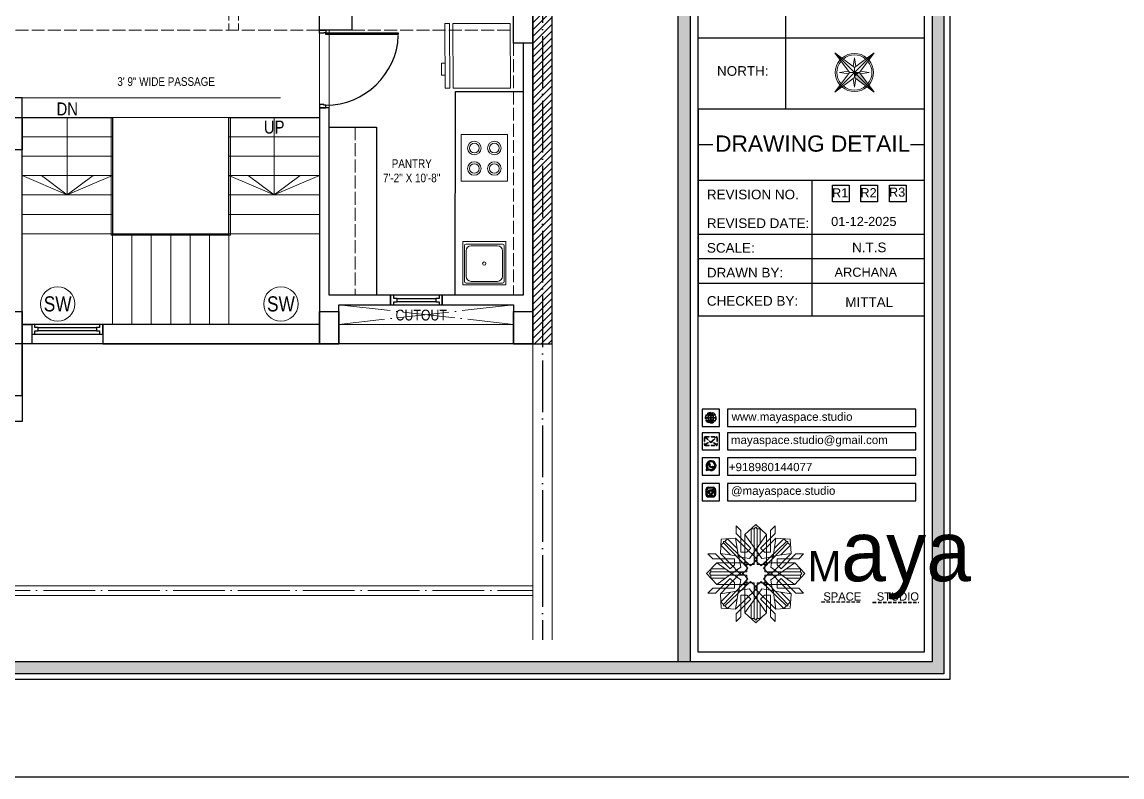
# Model space of a CAD drawing. Header units: millimetres. Extents: x 35877 to 3066687, y -650199 to -40525.
# Drawn here: x 152630 to 153140, y -179881 to -179530 of the extents above; entities that cross this region are included whole.
import ezdxf
from ezdxf.enums import TextEntityAlignment as Align

# ---------------------------------------------------------------- set-up
doc = ezdxf.new("R2010")
doc.units = ezdxf.units.MM
doc.header["$MEASUREMENT"] = 0
for name, pattern in [('ACAD_ISO02W100', [15, 12, -3]), ('ACAD_ISO04W100', [30, 24, -3, 0, -3]), ('DASHEDX2', [1.5, 1, -0.5])]:
    doc.linetypes.add(name, pattern=pattern)
for name, color, linetype in [('AR DOOR', 40, 'Continuous'), ('AR ELE-5', 134, 'Continuous'), ('str coll', 6, 'Continuous')]:
    doc.layers.add(name, color=color, linetype=linetype)
for name, color, linetype, lineweight in [('COLUMN', 1, 'Continuous', 30), ('Dimension', 10, 'DASHEDX2', 20), ('FIRST FLOOR', 7, 'Continuous', 9), ('FIRST FLOOR ( TEXT )', 7, 'Continuous', 9), ('FIRST FLOOR_( PLine )_', 251, 'Continuous', 30), ('FIRST FLOOR_( STAIR )', 251, 'Continuous', 9), ('FURNITURE', 32, 'Continuous', 9), ('GROUND FLOOR', 7, 'Continuous', 9), ('GROUND FLOOR  ( DIM )', 7, 'Continuous', 9), ('GROUND FLOOR  ( HATCH )', 251, 'Continuous', 9), ('Labelling', 1, 'Continuous', 25), ('NAME PLATE', 7, 'Continuous', 25), ('title block', 7, 'Continuous', 9), ('X_PLOT', 1, 'Continuous', 9), ('XX~SLAB ( BEAM )~ ( DIM )', 7, 'Continuous', 9)]:
    doc.layers.add(name, color=color, linetype=linetype, lineweight=lineweight)
doc.layers.add('XX~SLAB ( PLINE )', color=251, linetype='Continuous', plot=False)
doc.styles.add('Arial', font='arial.ttf')
doc.styles.add("Cn_BT_0'-0", font='swissc.ttf')
doc.styles.add('Cn_BT_7', font='swissc.ttf', dxfattribs={"height": 7})
doc.styles.add('KATHA', font='swissc.ttf')
doc.styles.get("Standard").update_dxf_attribs({"font": 'arial.ttf', "height": 6})

# ---------------------------------------------------------------- blocks, each defined once
blk = doc.blocks.new("SINK 20'' X 20''")
at = {"layer": 'FURNITURE'}
for p, q in [((3351628.98, -518299.55), (3351628.98, -518283)), ((3351629.75, -518282.23), (3351646.6, -518282.23)), ((3351632.08, -518283), (3351644.24, -518283)), ((3351647.38, -518283), (3351647.38, -518299.55)), ((3351629.75, -518297.22), (3351629.75, -518285.33)), ((3351646.57, -518285.33), (3351646.57, -518297.22)), ((3351644.24, -518299.55), (3351632.08, -518299.55)), ((3351646.6, -518300.32), (3351629.75, -518300.32))]:
    blk.add_line(p, q, dxfattribs=at)
blk.add_lwpolyline([(3351648.16, -518281.09), (3351628.16, -518281.09), (3351628.16, -518301.09), (3351648.16, -518301.09)], close=True, dxfattribs=at)
blk.add_circle((3351638.16, -518291.28), 0.762, dxfattribs=at)
for centre, radius, start, end in [((3351629.75, -518283), 0.775, 90, 180), ((3351632.08, -518285.33), 2.32, 90, 180), ((3351644.24, -518285.33), 2.32, 0, 90), ((3351646.6, -518283), 0.775, 0, 90), ((3351629.75, -518299.55), 0.775, 180, 270), ((3351632.08, -518297.22), 2.32, 180, 270), ((3351644.24, -518297.22), 2.32, 270, 0), ((3351646.6, -518299.55), 0.775, 270, 0)]:
    blk.add_arc(centre, radius, start, end, dxfattribs=at)
blk = doc.blocks.new('sf sfs')
at = {"layer": 'FURNITURE'}
blk.add_line((3348685.97, -514612.12), (3348664.42, -514612.12), dxfattribs=at)
blk.add_lwpolyline([(3348664.42, -514612.12), (3348664.42, -514590.57), (3348685.97, -514590.57), (3348685.97, -514612.12)], dxfattribs=at)
for centre, radius in [((3348670.49, -514596.83), 3.14), ((3348670.49, -514596.83), 2.24), ((3348679.82, -514596.83), 3.14), ((3348679.82, -514596.83), 2.24), ((3348670.49, -514606.3), 3.14), ((3348670.49, -514606.3), 2.24), ((3348679.82, -514606.3), 3.14), ((3348679.82, -514606.3), 2.24)]:
    blk.add_circle(centre, radius, dxfattribs=at)
blk = doc.blocks.new('FSFSF')
at = {"color": 42, "lineweight": 5, "true_color": 0xe0ac11}
for p, q in [((28603.86, 139.69), (28608.58, 144.08)), ((28613.31, 139.69), (28608.58, 144.08)), ((28600.03, 143.51), (28600.03, 140.16)), ((28602.15, 141.41), (28600.03, 143.51)), ((28606.47, 133.76), (28600.03, 140.16)), ((28602.15, 141.41), (28602.15, 131.95)), ((28603.86, 126.58), (28603.86, 139.69)), ((28603.86, 139.69), (28608.58, 133.02)), ((28607.9, 142.22), (28606.58, 142.22)), ((28606.58, 142.22), (28606.58, 135.84)), ((28607.9, 142.22), (28608.58, 142.85)), ((28607.9, 142.22), (28607.9, 126.58)), ((28609.27, 142.22), (28608.59, 142.85)), ((28613.31, 139.69), (28608.59, 133.02)), ((28609.27, 142.22), (28609.27, 126.58)), ((28609.27, 142.22), (28610.59, 142.22)), ((28610.59, 142.22), (28610.59, 135.84)), ((28610.7, 133.76), (28617.14, 140.16)), ((28613.31, 126.58), (28613.31, 139.69)), ((28615.02, 141.41), (28617.14, 143.51)), ((28615.02, 141.41), (28615.02, 131.95)), ((28617.14, 143.51), (28617.14, 140.16)), ((28593.19, 131.45), (28593.54, 137.71)), ((28593.39, 135), (28594.56, 136.12)), ((28593.39, 135), (28597.6, 130.78)), ((28599.8, 138.06), (28593.54, 137.71)), ((28595.12, 136.69), (28594.53, 136.69)), ((28594.56, 136.12), (28594.56, 136.71)), ((28605.17, 124.98), (28594.56, 136.12)), ((28596.24, 137.86), (28595.12, 136.69)), ((28606.27, 126.08), (28595.12, 136.69)), ((28596.24, 137.86), (28600.47, 133.65)), ((28601.03, 130), (28599.8, 138.06)), ((28599.8, 138.05), (28608.58, 129.56)), ((28617.37, 138.05), (28608.59, 129.56)), ((28610.9, 126.08), (28622.05, 136.69)), ((28612.02, 124.98), (28622.62, 136.12)), ((28616.14, 130), (28617.37, 138.06)), ((28620.93, 137.86), (28616.7, 133.65)), ((28617.37, 138.06), (28623.63, 137.71)), ((28623.8, 135), (28619.59, 130.78)), ((28620.93, 137.86), (28622.05, 136.69)), ((28622.05, 136.69), (28622.64, 136.69)), ((28622.62, 136.12), (28622.62, 136.71)), ((28623.8, 135), (28622.62, 136.12)), ((28624, 131.45), (28623.65, 137.71)), ((28587.73, 131.22), (28591.08, 131.22)), ((28589.84, 129.1), (28587.73, 131.22)), ((28597.49, 124.78), (28591.08, 131.22)), ((28593.19, 131.45), (28601.69, 122.67)), ((28601.25, 130.22), (28593.19, 131.45)), ((28605.86, 129.18), (28601.03, 130)), ((28602.07, 125.39), (28601.25, 130.22)), ((28604.75, 131.95), (28602.15, 131.95)), ((28606.47, 133.76), (28604.75, 131.95)), ((28605.86, 129.18), (28608.58, 133.02)), ((28611.31, 129.18), (28608.59, 133.02)), ((28610.7, 133.76), (28612.42, 131.95)), ((28611.31, 129.18), (28616.14, 130)), ((28612.42, 131.95), (28615.02, 131.95)), ((28615.12, 125.39), (28615.94, 130.22)), ((28623.99, 131.45), (28615.5, 122.67)), ((28615.94, 130.22), (28624, 131.45)), ((28619.7, 124.78), (28626.1, 131.22)), ((28629.45, 131.22), (28626.1, 131.22)), ((28627.34, 129.1), (28629.45, 131.22)), ((28591.56, 127.39), (28587.17, 122.66)), ((28589.84, 129.1), (28599.29, 129.1)), ((28604.66, 127.39), (28591.56, 127.39)), ((28591.56, 127.39), (28598.23, 122.67)), ((28597.49, 124.78), (28599.29, 126.5)), ((28602.07, 125.39), (28598.23, 122.67)), ((28599.29, 126.5), (28599.29, 129.1)), ((28605.17, 124.98), (28602.97, 122.67)), ((28603.68, 126.54), (28603.68, 127.39)), ((28604.66, 126.54), (28603.68, 126.54)), ((28604.71, 127.57), (28603.86, 127.57)), ((28607.9, 126.58), (28603.86, 126.58)), ((28604.66, 123.35), (28604.66, 127.39)), ((28604.7, 126.58), (28604.71, 127.57)), ((28606.27, 126.08), (28608.58, 128.27)), ((28607.9, 128.92), (28608.58, 129.56)), ((28607.9, 128.92), (28608.58, 128.27)), ((28609.27, 128.92), (28608.59, 129.56)), ((28609.27, 128.92), (28608.59, 128.27)), ((28610.9, 126.08), (28608.59, 128.27)), ((28609.27, 126.58), (28613.31, 126.58)), ((28612.02, 124.98), (28614.21, 122.67)), ((28612.46, 126.58), (28612.46, 127.57)), ((28612.46, 127.57), (28613.31, 127.57)), ((28612.52, 123.35), (28612.52, 127.39)), ((28612.52, 127.39), (28625.63, 127.39)), ((28612.52, 126.54), (28613.51, 126.54)), ((28613.51, 126.54), (28613.51, 127.39)), ((28615.12, 125.39), (28618.96, 122.67)), ((28627.34, 129.1), (28617.89, 129.1)), ((28617.89, 126.5), (28617.89, 129.1)), ((28619.7, 124.78), (28617.89, 126.5)), ((28625.63, 127.39), (28618.96, 122.67)), ((28625.63, 127.39), (28630.02, 122.66)), ((28591.56, 117.94), (28587.17, 122.66)), ((28589.03, 123.35), (28588.4, 122.67)), ((28589.03, 121.98), (28588.4, 122.65)), ((28589.03, 123.35), (28589.03, 124.67)), ((28589.03, 124.67), (28595.4, 124.67)), ((28589.03, 123.35), (28604.66, 123.35)), ((28589.03, 121.98), (28604.66, 121.98)), ((28589.03, 121.98), (28589.03, 120.66)), ((28589.03, 120.66), (28595.4, 120.66)), ((28597.49, 120.54), (28591.08, 114.11)), ((28591.56, 117.94), (28598.23, 122.65)), ((28593.19, 113.88), (28601.69, 122.65)), ((28605.17, 120.35), (28594.56, 109.2)), ((28597.49, 120.54), (28599.29, 118.83)), ((28602.07, 119.94), (28598.23, 122.65)), ((28602.33, 123.35), (28601.69, 122.67)), ((28602.33, 121.98), (28601.69, 122.65)), ((28602.33, 123.35), (28602.97, 122.67)), ((28602.33, 121.98), (28602.97, 122.65)), ((28605.17, 120.35), (28602.97, 122.65)), ((28604.66, 121.98), (28604.66, 117.94)), ((28612.02, 120.35), (28614.21, 122.65)), ((28612.02, 120.35), (28622.62, 109.2)), ((28628.16, 123.35), (28612.52, 123.35)), ((28612.52, 121.98), (28612.52, 117.94)), ((28628.16, 121.98), (28612.52, 121.98)), ((28614.85, 123.35), (28614.21, 122.67)), ((28614.85, 121.98), (28614.21, 122.65)), ((28614.85, 123.35), (28615.5, 122.67)), ((28614.85, 121.98), (28615.5, 122.65)), ((28615.12, 119.94), (28618.96, 122.65)), ((28623.99, 113.88), (28615.5, 122.65)), ((28619.7, 120.54), (28617.89, 118.83)), ((28625.63, 117.94), (28618.96, 122.65)), ((28619.7, 120.54), (28626.1, 114.11)), ((28628.16, 124.67), (28621.78, 124.67)), ((28628.16, 120.66), (28621.78, 120.66)), ((28625.63, 117.94), (28630.02, 122.66)), ((28628.16, 123.35), (28628.16, 124.67)), ((28628.16, 123.35), (28628.78, 122.67)), ((28628.16, 121.98), (28628.78, 122.65)), ((28628.16, 121.98), (28628.16, 120.66)), ((28589.84, 116.23), (28587.73, 114.11)), ((28589.84, 116.23), (28599.29, 116.23)), ((28604.66, 117.94), (28591.56, 117.94)), ((28606.27, 119.15), (28595.12, 108.54)), ((28599.29, 118.83), (28599.29, 116.23)), ((28599.8, 107.17), (28608.58, 115.67)), ((28601.03, 115.23), (28599.8, 107.17)), ((28605.86, 116.05), (28601.03, 115.23)), ((28602.07, 119.94), (28601.25, 115.1)), ((28604.66, 118.78), (28603.68, 118.78)), ((28603.68, 118.78), (28603.68, 117.94)), ((28607.9, 118.65), (28603.86, 118.65)), ((28603.86, 118.65), (28603.86, 105.54)), ((28604.71, 117.66), (28603.86, 117.66)), ((28604.7, 118.65), (28604.71, 117.66)), ((28605.86, 116.05), (28608.58, 112.21)), ((28606.27, 119.15), (28608.58, 116.96)), ((28607.9, 103.01), (28607.9, 118.65)), ((28607.9, 116.31), (28608.58, 116.96)), ((28607.9, 116.31), (28608.58, 115.67)), ((28610.9, 119.15), (28608.59, 116.96)), ((28609.27, 116.31), (28608.59, 116.96)), ((28609.27, 116.31), (28608.59, 115.67)), ((28611.31, 116.05), (28608.59, 112.21)), ((28617.37, 107.17), (28608.59, 115.67)), ((28609.27, 118.65), (28613.31, 118.65)), ((28609.27, 103.01), (28609.27, 118.65)), ((28610.9, 119.15), (28622.05, 108.54)), ((28611.31, 116.05), (28616.14, 115.23)), ((28612.46, 118.65), (28612.46, 117.66)), ((28612.46, 117.66), (28613.31, 117.66)), ((28612.52, 118.78), (28613.51, 118.78)), ((28612.52, 117.94), (28625.63, 117.94)), ((28613.31, 118.65), (28613.31, 105.54)), ((28613.51, 118.78), (28613.51, 117.94)), ((28615.12, 119.94), (28615.94, 115.1)), ((28616.14, 115.23), (28617.37, 107.17)), ((28617.89, 118.83), (28617.89, 116.23)), ((28627.34, 116.23), (28617.89, 116.23)), ((28627.34, 116.23), (28629.45, 114.11)), ((28587.73, 114.11), (28591.08, 114.11)), ((28601.25, 115.1), (28593.19, 113.87)), ((28593.19, 113.87), (28593.54, 107.62)), ((28593.39, 110.32), (28597.6, 114.55)), ((28596.24, 107.37), (28600.47, 111.58)), ((28606.47, 111.47), (28600.03, 105.07)), ((28602.15, 103.82), (28602.15, 113.27)), ((28604.75, 113.27), (28602.15, 113.27)), ((28603.86, 105.54), (28608.58, 112.21)), ((28606.47, 111.47), (28604.75, 113.27)), ((28613.31, 105.54), (28608.59, 112.21)), ((28610.7, 111.47), (28612.42, 113.27)), ((28610.7, 111.47), (28617.14, 105.07)), ((28612.42, 113.27), (28615.02, 113.27)), ((28615.02, 103.82), (28615.02, 113.27)), ((28615.94, 115.1), (28624, 113.87)), ((28620.93, 107.37), (28616.7, 111.58)), ((28623.8, 110.32), (28619.59, 114.55)), ((28624, 113.87), (28623.65, 107.62)), ((28629.45, 114.11), (28626.1, 114.11)), ((28593.39, 110.32), (28594.56, 109.2)), ((28599.8, 107.17), (28593.54, 107.52)), ((28595.12, 108.54), (28594.53, 108.54)), ((28594.56, 109.2), (28594.56, 108.61)), ((28596.24, 107.37), (28595.12, 108.54)), ((28606.58, 103.01), (28606.58, 109.38)), ((28610.59, 103.01), (28610.59, 109.38)), ((28617.37, 107.17), (28623.63, 107.52)), ((28620.93, 107.37), (28622.05, 108.54)), ((28622.05, 108.54), (28622.64, 108.54)), ((28623.8, 110.32), (28622.62, 109.2)), ((28622.62, 109.2), (28622.62, 108.61)), ((28600.03, 101.71), (28600.03, 105.07)), ((28602.15, 103.82), (28600.03, 101.71)), ((28603.86, 105.54), (28608.58, 101.15)), ((28607.9, 103.01), (28606.58, 103.01)), ((28607.9, 103.01), (28608.58, 102.38)), ((28613.31, 105.54), (28608.58, 101.15)), ((28609.27, 103.01), (28608.59, 102.38)), ((28609.27, 103.01), (28610.59, 103.01)), ((28615.02, 103.82), (28617.14, 101.71)), ((28617.14, 101.71), (28617.14, 105.07))]:
    blk.add_line(p, q, dxfattribs=at)
blk = doc.blocks.new('hgwg')
at = {"layer": 'Dimension', "true_color": 0xd39e00}
h = blk.add_hatch(color=42, dxfattribs=at)
h.dxf.hatch_style = 1
h.paths.add_polyline_path([(27505.71, 45.05), (27494.27, 45.05), (27494.27, 44.9), (27505.71, 44.9)])
h = blk.add_hatch(color=42, dxfattribs=at)
h.dxf.hatch_style = 1
h.paths.add_polyline_path([(27523.3, 44.9), (27509.68, 44.9), (27509.68, 44.75), (27523.3, 44.75)])
at = {"layer": 'Dimension', "color": 42, "true_color": 0xd39e00}
for p, q in [((27494.27, 45.05), (27505.71, 45.05)), ((27494.27, 44.9), (27494.27, 45.05)), ((27494.27, 44.9), (27505.71, 44.9)), ((27505.71, 45.05), (27505.71, 44.9)), ((27509.68, 44.9), (27523.3, 44.9)), ((27509.68, 44.9), (27509.68, 44.75)), ((27509.68, 44.75), (27523.3, 44.75)), ((27523.3, 44.75), (27523.3, 44.9))]:
    blk.add_line(p, q, dxfattribs=at)
at = {"layer": 'Dimension', "color": 42, "true_color": 0xd39e00, "attachment_point": 1}
for s, width, insert, char_height in [('{\\fCinzel|b0|i0|c0|p2;\\H1.5x;M\\fAmsterdam One|b0|i0|c0|p2;\\H2x;aya}', 85.3277, (27490.17, 69.17), 6), ('{\\fCinzel|b0|i0|c0|p0;SPACE     STUDIO}', 66.129, (27494.83, 47.86), 2.5)]:
    blk.add_mtext_dynamic_manual_height_columns(s, width=width, gutter_width=30, heights=[0], dxfattribs=dict(at, insert=insert, char_height=char_height))
blk = doc.blocks.new('QEGW4TG')
at = {"layer": 'Dimension', "true_color": 0x000000}
h = blk.add_hatch(color=18, dxfattribs=at)
h.dxf.hatch_style = 1
h.paths.add_polyline_path([(2.69, 1.93, 0.170513), (2.95, 1.97, 0.190337), (3.11, 2.18, 0.316231), (3.07, 2.28), (2.79, 2.37, 0.273721), (2.69, 2.34, 0.040749), (2.63, 2.27, -0.441282), (2.53, 2.25, -0.11828), (2.06, 2.64, -0.441282), (2.07, 2.74, 0.040749), (2.13, 2.81, 0.290083), (2.14, 2.92), (2.01, 3.18, 0.316231), (1.91, 3.2, 0.190337), (1.73, 3, 0.170513), (1.72, 2.74, 0.252784)], flags=0)
h.paths.add_polyline_path([(1.19, 1.98), (1.03, 1.3, 0.550912), (1.11, 1.23), (1.75, 1.39, 6.344125)])
h.paths.add_polyline_path([(1.81, 1.7), (1.4, 1.6), (1.5, 2.03, -9.071339)], flags=16)
h.paths.add_polyline_path([(3.11, 2.16, -0.17811), (2.95, 1.97, -0.170513), (2.69, 1.93, -0.252784), (1.72, 2.74, -0.170513), (1.73, 3, -0.17811), (1.89, 3.19, -0.370089), (2.01, 3.18), (2.14, 2.92, -0.307185), (2.13, 2.8, -0.041087), (2.06, 2.73, 0.321676), (2.05, 2.65, 0.126524), (2.55, 2.24, 0.312216), (2.62, 2.26, -0.041087), (2.68, 2.34, -0.290673), (2.79, 2.37), (3.07, 2.28, -0.370089)], flags=0)
h = blk.add_hatch(color=18, dxfattribs=at)
h.dxf.hatch_style = 1
h.paths.add_polyline_path([(2.79, 2.37, 0.273721), (2.69, 2.34, 0.040749), (2.63, 2.27, -0.441282), (2.53, 2.25, -0.11828), (2.06, 2.64, -0.441282), (2.07, 2.74, 0.040749), (2.13, 2.81, 0.290083), (2.14, 2.92), (2.01, 3.18, 0.316231), (1.91, 3.2, 0.190337), (1.73, 3, 0.170513), (1.72, 2.74, 0.252784), (2.69, 1.93, 0.170513), (2.95, 1.97, 0.190337), (3.11, 2.18, 0.316231), (3.07, 2.28)])
for p, q in [((2.01, 3.18), (2.14, 2.92)), ((1.19, 1.98), (1.03, 1.3)), ((1.1, 1.23), (1.75, 1.39)), ((1.5, 2.03), (1.4, 1.6)), ((1.4, 1.6), (1.81, 1.7)), ((3.07, 2.28), (2.8, 2.36))]:
    blk.add_line(p, q)
blk.add_lwpolyline([(0, 0), (4.68, 0), (4.68, 4.68), (0, 4.68)], close=True)
for centre, radius, start, end in [((2.39, 2.56), 1.34, 241.4727, 205.6422), ((2.39, 2.56), 1.04, 235.9962, 210.8333), ((2.09, 2.87), 0.39, 159.7007, 198.4072), ((2.07, 2.87), 0.364, 118.9685, 159.3648), ((1.94, 3.12), 0.0896, 41.8985, 123.1344), ((1.09, 1.29), 0.0598, 164.8483, 282.1458), ((2.96, 3.23), 1.33, 201.4218, 258.1669), ((2.11, 2.68), 0.066, 135.9932, 224.8892), ((1.67, 3.16), 0.586, 312.4617, 321.8728), ((3.12, 3.42), 1.31, 216.5455, 243.5279), ((2.05, 2.87), 0.104, 320.3924, 28.6971), ((2.57, 2.3), 0.066, 234.2482, 323.1441), ((3.11, 1.94), 0.586, 137.2645, 146.6756), ((2.76, 2.27), 0.104, 70.4402, 138.745), ((2.75, 2.31), 0.39, 260.7301, 299.4366), ((2.76, 2.29), 0.364, 299.7725, 340.1688), ((3.03, 2.2), 0.0896, 336.0029, 57.2388)]:
    blk.add_arc(centre, radius, start, end)
blk = doc.blocks.new('ASGERG')
at = {"layer": 'Dimension', "true_color": 0x000000}
h = blk.add_hatch(color=18, dxfattribs=at)
h.dxf.hatch_style = 1
h.paths.add_polyline_path([(0.99, 1.7, 0.353872), (1.69, 1.03), (2.96, 1.03, 0.353872), (3.66, 1.7), (3.66, 2.99, 0.353872), (2.96, 3.67), (1.69, 3.67, 0.353872), (0.99, 2.99)])
h.paths.add_polyline_path([(1.27, 2.97, -0.353872), (1.72, 3.4), (2.94, 3.4, -0.353872), (3.38, 2.97), (3.38, 1.72, -0.353872), (2.94, 1.3), (1.72, 1.3, -0.353872), (1.27, 1.72)], flags=16)
h.paths.add_polyline_path([(3.02, 2.35, -1), (1.64, 2.35, -1)], flags=0)
h.paths.add_polyline_path([(2.74, 2.35, -1), (1.92, 2.35, -1)], flags=0)
h.paths.add_polyline_path([(2.86, 3.02, -1), (3.19, 3.02, -1)], flags=0)
h.paths.add_polyline_path([(1.64, 2.35, 1), (3.02, 2.35, 1)], flags=0)
h = blk.add_hatch(color=18, dxfattribs=at)
h.dxf.hatch_style = 1
h.paths.add_polyline_path([(1.64, 2.35, 1), (3.02, 2.35, 1)])
h.paths.add_polyline_path([(2.74, 2.35, -1), (1.92, 2.35, -1)], flags=16)
h = blk.add_hatch(color=18, dxfattribs=at)
h.dxf.hatch_style = 1
h.paths.add_polyline_path([(3.19, 3.02, 1), (2.86, 3.02, 1)])
for p, q in [((0.99, 2.99), (0.99, 1.7)), ((1.69, 3.67), (2.96, 3.67)), ((2.94, 3.4), (1.72, 3.4)), ((3.66, 2.99), (3.66, 1.7)), ((1.27, 2.97), (1.27, 1.72)), ((1.69, 1.03), (2.96, 1.03)), ((2.94, 1.3), (1.72, 1.3)), ((3.38, 2.97), (3.38, 1.72))]:
    blk.add_line(p, q)
blk.add_lwpolyline([(0, 0), (4.68, 0), (4.68, 4.68), (0, 4.68)], close=True)
for centre, radius in [((2.33, 2.35), 0.694), ((3.02, 3.02), 0.168), ((2.33, 2.35), 0.414)]:
    blk.add_circle(centre, radius)
for centre, radius, start, end in [((1.76, 2.89), 0.778, 94.8631, 172.8127), ((1.76, 2.91), 0.491, 94.8631, 172.8127), ((2.9, 2.91), 0.491, 7.1873, 85.1369), ((2.89, 2.89), 0.778, 7.1873, 85.1369), ((1.76, 1.8), 0.778, 187.1873, 265.1369), ((1.76, 1.78), 0.491, 187.1873, 265.1369), ((2.9, 1.78), 0.491, 274.8631, 352.8127), ((2.89, 1.8), 0.778, 274.8631, 352.8127)]:
    blk.add_arc(centre, radius, start, end)
blk = doc.blocks.new('ETYETE')
at = {"layer": 'Dimension', "true_color": 0x000000}
h = blk.add_hatch(color=18, dxfattribs=at)
h.dxf.hatch_style = 1
h.paths.add_polyline_path([(3.76, 1.14, 0.414214), (4.12, 1.5), (4.12, 3.29, 0.414214), (3.76, 3.65), (0.92, 3.65, 0.414214), (0.56, 3.29), (0.56, 1.5, 0.414214), (0.92, 1.14)])
h.paths.add_polyline_path([(2.61, 2.22), (3.92, 1.34, -0.198912), (3.76, 1.28), (0.92, 1.28, -0.198912), (0.76, 1.34), (2.08, 2.22), (2.34, 1.98)], flags=16)
h.paths.add_polyline_path([(2.34, 2.16), (0.89, 3.51, -0.028783), (0.92, 3.52), (3.76, 3.52, -0.028783), (3.79, 3.51)], flags=16)
h.paths.add_polyline_path([(2.71, 2.32), (3.92, 3.45, -0.202482), (3.99, 3.29), (3.99, 1.5, -0.043076), (3.98, 1.46)], flags=16)
h.paths.add_polyline_path([(1.98, 2.32), (0.7, 1.46, -0.043076), (0.7, 1.5), (0.7, 3.29, -0.202482), (0.76, 3.45)], flags=16)
blk.add_lwpolyline([(0, 0), (4.68, 0), (4.68, 4.68), (0, 4.68)], close=True)
at = {"layer": 'Dimension', "color": 18, "true_color": 0x000000}
for p, q in [((0.56, 3.29), (0.56, 1.5)), ((0.7, 3.29), (0.7, 1.5)), ((0.76, 3.45), (1.98, 2.32)), ((0.89, 3.51), (2.34, 2.16)), ((0.92, 3.65), (3.76, 3.65)), ((0.92, 3.52), (3.76, 3.52)), ((2.34, 2.16), (3.79, 3.51)), ((2.71, 2.32), (3.92, 3.45)), ((3.99, 3.29), (3.99, 1.5)), ((4.12, 3.29), (4.12, 1.5)), ((0.7, 1.46), (1.98, 2.32)), ((0.76, 1.34), (2.08, 2.22)), ((0.92, 1.28), (3.76, 1.28)), ((0.92, 1.14), (3.76, 1.14)), ((2.08, 2.22), (2.34, 1.98)), ((2.34, 1.98), (2.61, 2.22)), ((3.92, 1.34), (2.61, 2.22)), ((3.98, 1.46), (2.71, 2.32))]:
    blk.add_line(p, q, dxfattribs=at)
for centre, radius, start, end in [((0.92, 3.29), 0.358, 90, 180), ((0.92, 3.29), 0.224, 134.2136, 180), ((0.92, 3.29), 0.224, 90, 96.5948), ((3.76, 3.29), 0.358, 0, 90), ((3.76, 3.29), 0.224, 83.4052, 90), ((3.76, 3.29), 0.224, 0, 45.7864), ((0.92, 1.5), 0.358, 180, 270), ((0.92, 1.5), 0.224, 180, 189.8662), ((0.92, 1.5), 0.224, 225, 270), ((3.76, 1.5), 0.358, 270, 0), ((3.76, 1.5), 0.224, 270, 315), ((3.76, 1.5), 0.224, 350.1338, 0)]:
    blk.add_arc(centre, radius, start, end, dxfattribs=at)
blk = doc.blocks.new('DTGWEGEARG')
at = {"layer": 'Dimension', "true_color": 0x000000}
h = blk.add_hatch(color=18, dxfattribs=at)
h.dxf.hatch_style = 1
h.paths.add_polyline_path([(3.83, 2.34, 1), (0.85, 2.34, 1)])
h.paths.add_polyline_path([(2.51, 1.01, 0.105795), (2.96, 1.58, -0.055205), (3.3, 1.41, -0.169822)], flags=16)
h.paths.add_polyline_path([(2.41, 1.12), (2.41, 1.69, -0.058279), (2.81, 1.63, -0.103353)], flags=16)
h.paths.add_polyline_path([(2.26, 1.13, -0.101741), (1.87, 1.63, -0.057171), (2.26, 1.69)], flags=16)
h.paths.add_polyline_path([(2.17, 1.01, -0.169822), (1.38, 1.41, -0.055205), (1.72, 1.58, 0.105795)], flags=16)
h.paths.add_polyline_path([(3.02, 1.72, 0.081336), (3.13, 2.27), (3.68, 2.27, -0.152069), (3.4, 1.52, 0.05687)], flags=16)
h.paths.add_polyline_path([(2.87, 1.77, 0.061945), (2.41, 1.84), (2.41, 2.27), (2.98, 2.27, -0.081344)], flags=16)
h.paths.add_polyline_path([(2.26, 1.84, 0.060923), (1.8, 1.77, -0.081344), (1.7, 2.27), (2.26, 2.27)], flags=16)
h.paths.add_polyline_path([(1.66, 1.72, 0.05687), (1.28, 1.52, -0.152069), (1, 2.27), (1.55, 2.27, 0.081336)], flags=16)
h.paths.add_polyline_path([(2.41, 2.42), (2.41, 2.83, 0.061945), (2.87, 2.91, -0.080009), (2.98, 2.42)], flags=16)
h.paths.add_polyline_path([(3.13, 2.42, 0.080116), (3.02, 2.96, 0.05687), (3.4, 3.16, 0.028258), (3.3, 3.27, -0.055205), (2.96, 3.1, 0.105795), (2.51, 3.67, -0.36029), (3.68, 2.42)], flags=16)
h.paths.add_polyline_path([(2.26, 2.42), (1.7, 2.42, -0.080009), (1.8, 2.91, 0.060923), (2.26, 2.84)], flags=16)
h.paths.add_polyline_path([(1.55, 2.42), (1, 2.42, -0.150466), (1.28, 3.16, 0.05687), (1.66, 2.96, 0.080116)], flags=16)
h.paths.add_polyline_path([(2.41, 2.98), (2.41, 3.56, -0.103353), (2.81, 3.05, -0.058279)], flags=16)
h.paths.add_polyline_path([(2.26, 2.99, -0.057171), (1.87, 3.05, -0.101741), (2.26, 3.55)], flags=16)
h.paths.add_polyline_path([(1.72, 3.1, -0.055205), (1.38, 3.27, -0.169822), (2.17, 3.67, 0.105795)], flags=16)
blk.add_lwpolyline([(0, 0), (4.68, 0), (4.68, 4.68), (0, 4.68)], close=True)
at = {"layer": 'Dimension', "color": 18, "true_color": 0x000000}
for p, q in [((2.26, 3.55), (2.26, 2.99)), ((2.41, 3.56), (2.41, 2.98)), ((1, 2.42), (1.55, 2.42)), ((1, 2.27), (1.55, 2.27)), ((1.7, 2.42), (2.26, 2.42)), ((1.7, 2.27), (2.26, 2.27)), ((2.26, 2.84), (2.26, 2.42)), ((2.26, 2.27), (2.26, 1.84)), ((2.26, 1.69), (2.26, 1.13)), ((2.41, 2.83), (2.41, 2.42)), ((2.41, 2.42), (2.98, 2.42)), ((2.41, 2.27), (2.98, 2.27)), ((2.41, 2.27), (2.41, 1.84)), ((2.41, 1.69), (2.41, 1.12)), ((3.13, 2.42), (3.68, 2.42)), ((3.13, 2.27), (3.68, 2.27))]:
    blk.add_line(p, q, dxfattribs=at)
blk.add_circle((2.34, 2.34), 1.49, dxfattribs=at)
for centre, radius, start, end in [((2.34, 2.34), 1.34, 142.3819, 176.6093), ((2.34, 4.74), 1.9, 236.1399, 249.1595), ((2.34, 2.34), 1.34, 97.3549, 135.9073), ((2.34, 4.74), 1.75, 236.7417, 249.3811), ((3.28, 2.34), 1.73, 129.9301, 154.0867), ((3.28, 2.34), 1.58, 130.1073, 153.3446), ((2.34, 4.74), 1.75, 254.3336, 267.422), ((1.4, 2.34), 1.58, 26.6554, 50.2584), ((2.34, 4.74), 1.75, 272.3248, 285.6664), ((2.34, 2.34), 1.34, 3.3907, 82.6451), ((1.4, 2.34), 1.73, 25.9133, 50.0699), ((2.34, 4.74), 1.75, 290.6189, 303.2583), ((2.34, 4.74), 1.9, 290.8405, 303.8601), ((2.34, 2.34), 1.34, 183.0315, 217.6181), ((2.34, -0.06), 1.9, 110.8405, 123.8601), ((2.34, -0.06), 1.75, 110.6189, 123.2583), ((2.34, 2.34), 1.34, 224.0927, 262.6451), ((3.28, 2.34), 1.73, 159.0567, 177.3789), ((3.28, 2.34), 1.73, 182.3435, 200.9433), ((3.28, 2.34), 1.58, 158.8325, 177.1302), ((3.28, 2.34), 1.58, 182.5658, 201.1675), ((3.28, 2.34), 1.73, 205.9133, 230.0699), ((2.34, 4.74), 1.9, 253.6799, 267.6253), ((2.34, -0.06), 1.9, 92.3747, 106.3201), ((2.34, -0.06), 1.75, 92.578, 105.6664), ((3.28, 2.34), 1.58, 206.6554, 229.8927), ((2.34, 4.74), 1.9, 272.1415, 286.3201), ((2.34, -0.06), 1.9, 73.6799, 87.8585), ((2.34, -0.06), 1.75, 74.3336, 87.6752), ((1.4, 2.34), 1.58, 309.7416, 333.3446), ((1.4, 2.34), 1.73, 309.9301, 334.0867), ((2.34, 2.34), 1.34, 277.3549, 315.9073), ((1.4, 2.34), 1.58, 2.8698, 21.1675), ((1.4, 2.34), 1.58, 338.8325, 357.4342), ((2.34, -0.06), 1.75, 56.7417, 69.3811), ((1.4, 2.34), 1.73, 2.6211, 20.9433), ((1.4, 2.34), 1.73, 339.0567, 357.6565), ((2.34, -0.06), 1.9, 56.1399, 69.1595), ((2.34, 2.34), 1.34, 322.3819, 356.9685)]:
    blk.add_arc(centre, radius, start, end, dxfattribs=at)
blk = doc.blocks.new('4t')
at = {"transparency": 33554607}
h = blk.add_hatch(color=1, dxfattribs=at)
h.dxf.hatch_style = 1
h.paths.add_polyline_path([(45531.8, -35820.19), (45529.23, -35821.83), (45531.33, -35822.29)])
h = blk.add_hatch(color=1, dxfattribs=at)
h.dxf.hatch_style = 1
h.paths.add_polyline_path([(45531.8, -35820.19), (45531.33, -35822.29), (45533.44, -35822.75)])
h = blk.add_hatch(color=1, dxfattribs=at)
h.dxf.hatch_style = 1
h.paths.add_polyline_path([(45531.33, -35822.29), (45529.23, -35821.83), (45528.09, -35837.01)])
h = blk.add_hatch(color=1, dxfattribs=at)
h.dxf.hatch_style = 1
h.paths.add_polyline_path([(45533.44, -35822.75), (45531.33, -35822.29), (45528.09, -35837.01)])
at = {"layer": 'title block', "color": 7, "lineweight": 9}
for p, q in [((45535.51, -35803.37), (45530.16, -35817.62)), ((45535.51, -35803.37), (45531.8, -35820.19)), ((45534.36, -35818.55), (45535.51, -35803.37)), ((45530.5, -35816.7), (45526.88, -35812.49)), ((45526.88, -35812.49), (45529.18, -35817.55)), ((45530.16, -35817.62), (45514.98, -35816.48)), ((45514.98, -35816.48), (45529.23, -35821.83)), ((45514.98, -35816.48), (45531.8, -35820.19)), ((45531.8, -35820.19), (45528.09, -35837.01)), ((45531.8, -35820.19), (45529.23, -35821.83)), ((45531.8, -35820.19), (45530.16, -35817.62)), ((45534.36, -35818.55), (45531.8, -35820.19)), ((45533.44, -35822.75), (45531.8, -35820.19)), ((45531.8, -35820.19), (45548.62, -35823.9)), ((45548.62, -35823.9), (45534.36, -35818.55)), ((45539.5, -35815.27), (45534.44, -35817.57)), ((45535.28, -35818.89), (45539.5, -35815.27)), ((45528.31, -35821.48), (45524.1, -35825.11)), ((45524.1, -35825.11), (45529.16, -35822.81)), ((45529.23, -35821.83), (45528.09, -35837.01)), ((45528.09, -35837.01), (45533.44, -35822.75)), ((45533.09, -35823.67), (45536.71, -35827.89)), ((45533.44, -35822.75), (45548.62, -35823.9)), ((45536.71, -35827.89), (45534.42, -35822.83))]:
    blk.add_line(p, q, dxfattribs=at)
for radius, start, end in [(11.79, 81.35997, 163.76651), (10.83, 82.42855, 162.69793), (10.83, 352.42855, 72.69793), (11.79, 351.35997, 73.76651), (11.79, 171.35997, 253.76651), (10.83, 172.42855, 252.69793), (11.79, 261.35997, 343.76651), (10.83, 262.42855, 342.69793)]:
    blk.add_arc((45531.8, -35820.19), radius, start, end, dxfattribs=at)
blk = doc.blocks.new('LAYOUT FILE')
at = {"layer": 'NAME PLATE', "true_color": 0xd39e00}
h = blk.add_hatch(color=42, dxfattribs=at)
h.paths.add_polyline_path([(3346889.83, -513806.18), (3346889.83, -514260.7), (3347535.56, -514260.7), (3347535.56, -513806.18)])
h.paths.add_polyline_path([(3346894.36, -513810.71), (3347531.03, -513810.71), (3347531.03, -514256.17), (3346894.36, -514256.17)], flags=16)
blk.add_hatch(color=42, dxfattribs=at).paths.add_polyline_path([(3347433.6, -514256.17), (3347438.13, -514256.17), (3347438.13, -513806.18), (3347433.6, -513806.18)])
at = {"layer": 'NAME PLATE', "color": 42, "true_color": 0xd39e00}
for p, q in [((3347474.77, -513994.31), (3347474.77, -514044.12)), ((3347527.96, -514016.86), (3347441.2, -514016.86)), ((3347527.96, -514044.12), (3347441.2, -514044.12)), ((3347441.2, -514044.12), (3347441.2, -514123.43)), ((3347527.96, -514044.12), (3347527.96, -514123.43)), ((3347441.2, -514057.72), (3347446.81, -514057.72)), ((3347522.72, -514057.72), (3347527.96, -514057.72)), ((3347441.2, -514071.32), (3347527.96, -514071.32)), ((3347484.98, -514123.43), (3347484.98, -514071.32)), ((3347527.96, -514092.16), (3347441.2, -514092.16)), ((3347527.96, -514101.55), (3347441.2, -514101.55)), ((3347527.96, -514110.94), (3347441.2, -514110.94)), ((3347441.2, -514123.43), (3347527.96, -514123.43))]:
    blk.add_line(p, q, dxfattribs=at)
for points in [[(3346887.56, -513803.91), (3347537.83, -513803.91), (3347537.83, -514262.96), (3346887.56, -514262.96)], [(3346889.83, -513806.18), (3347535.56, -513806.18), (3347535.56, -514260.7), (3346889.83, -514260.7)], [(3347433.6, -514256.17), (3347433.6, -513806.18), (3347438.13, -513806.18), (3347438.13, -514256.17)], [(3346894.36, -513810.71), (3347531.03, -513810.71), (3347531.03, -514256.17), (3346894.36, -514256.17)], [(3347441.2, -514252.44), (3347441.2, -513814.44), (3347527.96, -513814.44), (3347527.96, -514252.44)], [(3347492.73, -514073.33), (3347499.12, -514073.33), (3347499.12, -514079.72), (3347492.73, -514079.72)], [(3347503.67, -514073.33), (3347510.06, -514073.33), (3347510.06, -514079.72), (3347503.67, -514079.72)], [(3347514.62, -514073.33), (3347521.01, -514073.33), (3347521.01, -514079.72), (3347514.62, -514079.72)]]:
    blk.add_lwpolyline(points, close=True, dxfattribs=at)
at = {"layer": 'NAME PLATE', "color": 18, "true_color": 0x000000}
for points in [[(3347452.43, -514165.84), (3347524.78, -514165.84), (3347524.78, -514159.23), (3347452.43, -514159.23)], [(3347452.43, -514174.87), (3347524.78, -514174.87), (3347524.78, -514168.26), (3347452.43, -514168.26)], [(3347452.46, -514184.5), (3347524.78, -514184.5), (3347524.78, -514177.88), (3347452.46, -514177.88)], [(3347452.43, -514194.36), (3347524.78, -514194.36), (3347524.78, -514187.74), (3347452.43, -514187.74)]]:
    blk.add_lwpolyline(points, close=True, dxfattribs=at)
at = {"layer": 'NAME PLATE', "xscale": 0.6215000753186288, "yscale": 0.6215000753186288, "zscale": 0.6215000753186288, "rotation": 57.43675864906671}
blk.add_blockref('4t', (3313507.76, -525897.34), dxfattribs=at)
at = {"layer": 'NAME PLATE', "color": 42, "true_color": 0xd39e00}
for name, p, xscale, yscale, zscale in [('DTGWEGEARG', (3347442.76, -514165.84), 1.413658832510879, 1.413658832510879, 1.413658832510879), ('ETYETE', (3347442.76, -514174.87), 1.413658832510879, 1.413658832510879, 1.413658832510879), ('QEGW4TG', (3347442.8, -514184.5), 1.413658832510879, 1.413658832510879, 1.413658832510879), ('ASGERG', (3347442.76, -514194.36), 1.413658832510879, 1.413658832510879, 1.413658832510879), ('FSFSF', (3322302.67, -514330.17), 0.8794785156214666, 0.8794785156214666, 0.8794785156214666), ('hgwg', (3312200.76, -514290.9), 1.283459272116341, 1.283459272116341, 1.283459272116341)]:
    blk.add_blockref(name, p, dxfattribs=dict(at, xscale=xscale, yscale=yscale, zscale=zscale))
at = {"layer": 'NAME PLATE', "style": 'Arial'}
for s, height, p in [('NORTH:', 3.699, (3347458.35, -514031.31)), ('DRAWING DETAIL', 6.2234, (3347485.18, -514060.42)), ('REVISION NO.', 3.6986, (3347462.21, -514078.69)), ('REVISED DATE: ', 3.6986, (3347464.94, -514089.72)), ('SCALE:', 3.699, (3347453.75, -514099.17)), ('DRAWN BY:', 3.699, (3347459.2, -514108.68)), ('CHECKED BY:', 3.6986, (3347462.07, -514119.53)), ('MITTAL', 3.699, (3347506.87, -514120.02))]:
    blk.add_text(s, height=height, dxfattribs=at).set_placement(p, align=Align.CENTER)
at = {"layer": 'NAME PLATE', "insert": (3347506.87, -514095.29, 0), "char_height": 3.699, "width": 7.2187, "attachment_point": 2, "style": 'Arial'}
blk.add_mtext('N.T.S', dxfattribs=at)
at = {"layer": 'NAME PLATE', "color": 18, "true_color": 0x000000, "char_height": 3.1609, "attachment_point": 1}
for s, width, gutter_width, insert in [('www.mayaspace.studio', 49.6053, 41.49, (3347454.06, -514160.52, 0)), ('mayaspace.studio@gmail.com', 30.9472, 25.89, (3347453.81, -514169.44, 0)), ('+918980144077', 120.6798, 25.89, (3347452.99, -514179.84, 0)), ('@mayaspace.studio', 30.9472, 25.89, (3347453.81, -514188.92, 0))]:
    blk.add_mtext_dynamic_manual_height_columns(s, width=width, gutter_width=gutter_width, heights=[0], dxfattribs=dict(at, insert=insert))
blk = doc.blocks.new('*U19')
for points in [[(-1160, 0), (-1120, 0), (-1120, 30), (-1110, 30), (-1110, 100), (-1160, 100)], [(0, 0), (0, -1120), (-30, -1120), (-30, 0)], [(40, 0), (0, 0), (0, 30), (-10, 30), (-10, 100), (40, 100)]]:
    blk.add_lwpolyline(points, close=True)
at = {"layer": 'AR ELE-5', "linetype": 'ByBlock', "ltscale": 15}
blk.add_arc((2, 1), 1122, 180.0347, 267.627, dxfattribs=at)

msp = doc.modelspace()

# ---------------------------------------------------------------- hatches: boundary and pattern name
at = {"layer": 'GROUND FLOOR  ( HATCH )', "transparency": 33554687}
h = msp.add_hatch(dxfattribs=at)
h.set_pattern_fill('ANSI31', color=6, scale=18, style=0)
h.set_pattern_definition([(45, (36335.1593, -17066.49), (-1.590990258, 1.590990258), [])])
h.paths.add_polyline_path([(152875.85, -179336.16), (152866.85, -179336.16), (152866.85, -179679.66), (152875.85, -179679.66)])

# ---------------------------------------------------------------- linework, layer by layer
at = {"layer": 'COLUMN', "transparency": 33554687}
for points in [[(152782.85, -179525.16), (152782.85, -179534.16), (152767.85, -179534.16), (152767.85, -179525.16)], [(152857.85, -179525.16), (152866.85, -179525.16), (152866.85, -179540.16), (152857.85, -179540.16)], [(152620.85, -179574.66), (152629.85, -179574.66), (152629.85, -179589.66), (152620.85, -179589.66)], [(152620.85, -179664.66), (152629.85, -179664.66), (152629.85, -179679.66), (152620.85, -179679.66)], [(152767.85, -179664.66), (152776.85, -179664.66), (152776.85, -179679.66), (152767.85, -179679.66)], [(152857.85, -179664.66), (152866.85, -179664.66), (152866.85, -179679.66), (152857.85, -179679.66)]]:
    msp.add_lwpolyline(points, close=True, dxfattribs=at)
at = {"layer": 'FIRST FLOOR', "transparency": 33554687}
for p, q in [((152866.85, -179369.16), (152866.85, -179679.66)), ((152629.85, -179703.66), (152629.85, -179565.66)), ((152767.85, -179570.16), (152772.35, -179570.16)), ((152767.85, -179571.66), (152767.85, -179679.66)), ((152772.35, -179571.66), (152772.35, -179657.16)), ((152629.85, -179589.66), (152625.35, -179589.66)), ((152772.35, -179657.16), (152857.85, -179657.16)), ((152800.84, -179661.66), (152800.84, -179657.16)), ((152800.84, -179661.66), (152800.84, -179657.16)), ((152824.84, -179657.16), (152824.84, -179661.66)), ((152800.84, -179661.66), (152857.85, -179661.66)), ((152857.85, -179661.66), (152857.85, -179679.66)), ((152767.85, -179670.66), (152629.85, -179670.66)), ((152667.35, -179670.66), (152667.35, -179679.66)), ((152857.85, -179670.66), (152776.85, -179670.66)), ((152866.85, -179679.66), (152620.85, -179679.66))]:
    msp.add_line(p, q, dxfattribs=at)
at = {"layer": 'FIRST FLOOR_( PLine )_', "transparency": 33554687}
for p, q in [((152866.85, -179679.66), (152866.85, -179369.16)), ((152862.35, -179540.16), (152862.35, -179657.16)), ((152862.35, -179657.16), (152824.84, -179657.16)), ((152824.84, -179657.16), (152824.84, -179661.66)), ((152824.84, -179661.66), (152857.85, -179661.66)), ((152857.85, -179661.66), (152857.85, -179679.66)), ((152857.85, -179679.66), (152866.85, -179679.66))]:
    msp.add_line(p, q, dxfattribs=at)
for points in [[(152629.85, -179565.66), (152625.35, -179565.66), (152625.35, -179639.16), (152604.35, -179639.16), (152604.35, -179643.66), (152625.35, -179643.66), (152625.35, -179703.66), (152629.85, -179703.66)], [(152772.35, -179570.16), (152767.85, -179570.16), (152767.85, -179679.66), (152772.35, -179679.66), (152776.85, -179679.66), (152776.85, -179661.66), (152800.84, -179661.66), (152800.84, -179657.16), (152772.35, -179657.16)], [(152629.85, -179670.66), (152634.35, -179670.66), (152634.35, -179679.66), (152629.85, -179679.66)], [(152767.85, -179670.66), (152667.35, -179670.66), (152667.35, -179675.16), (152667.35, -179679.66), (152767.85, -179679.66)]]:
    msp.add_lwpolyline(points, close=True, dxfattribs=at)
at = {"layer": 'FIRST FLOOR_( STAIR )', "transparency": 33554687}
for p, q in [((152671.85, -179574.66), (152629.85, -179574.66)), ((152671.85, -179574.66), (152671.85, -179670.66)), ((152767.85, -179574.66), (152725.85, -179574.66)), ((152725.85, -179574.66), (152725.85, -179670.66)), ((152671.85, -179583.66), (152629.85, -179583.66)), ((152767.85, -179583.66), (152725.85, -179583.66)), ((152671.85, -179592.66), (152629.85, -179592.66)), ((152767.85, -179592.66), (152725.85, -179592.66)), ((152671.85, -179601.66), (152629.85, -179601.66)), ((152767.85, -179601.66), (152725.85, -179601.66)), ((152671.85, -179610.66), (152629.85, -179610.66)), ((152767.85, -179610.66), (152725.85, -179610.66)), ((152671.85, -179619.66), (152629.85, -179619.66)), ((152767.85, -179619.66), (152725.85, -179619.66)), ((152767.85, -179628.66), (152629.85, -179628.66)), ((152680.85, -179628.66), (152680.85, -179670.66)), ((152689.85, -179628.66), (152689.85, -179670.66)), ((152698.85, -179628.66), (152698.85, -179670.66)), ((152707.85, -179628.66), (152707.85, -179670.66)), ((152716.85, -179628.66), (152716.85, -179670.66))]:
    msp.add_line(p, q, dxfattribs=at)
for points in [[(152650.85, -179610.66), (152671.85, -179601.66), (152662.85, -179601.66), (152650.85, -179610.66), (152629.85, -179601.66), (152638.85, -179601.66), (152650.85, -179610.66), (152650.85, -179574.66)], [(152746.85, -179610.66), (152767.85, -179601.66), (152758.85, -179601.66), (152746.85, -179610.66), (152725.85, -179601.66), (152734.85, -179601.66), (152746.85, -179610.66), (152746.85, -179574.66)]]:
    msp.add_lwpolyline(points, dxfattribs=at)
msp.add_lwpolyline([(152671.15, -179574.66), (152671.85, -179574.66), (152671.85, -179628.66), (152725.85, -179628.66), (152725.85, -179574.66), (152726.55, -179574.66), (152726.55, -179629.36), (152671.15, -179629.36), (152671.15, -179574.66)], close=True, dxfattribs=at)
at = {"layer": 'FURNITURE', "lineweight": 30, "transparency": 33554687}
for p, q in [((152830.81, -179657.16), (152830.97, -179562.66)), ((152830.97, -179562.66), (152862.35, -179562.66)), ((152772.35, -179579.16), (152794.35, -179579.16)), ((152794.35, -179579.16), (152794.35, -179657.16))]:
    msp.add_line(p, q, dxfattribs=at)
at = {"layer": 'FURNITURE', "linetype": 'ACAD_ISO02W100', "ltscale": 0.5, "transparency": 33554687}
msp.add_line((152784.35, -179579.16), (152784.35, -179657.16), dxfattribs=at)
at = {"layer": 'FURNITURE', "transparency": 33554687}
for points in [[(152826.11, -179561.16), (152828.32, -179561.16), (152828.24, -179531.16), (152826.03, -179531.16)], [(152829.87, -179561.16), (152856.43, -179561.16), (152856.35, -179531.16), (152829.79, -179531.16)]]:
    msp.add_lwpolyline(points, close=True, dxfattribs=at)
at = {"layer": 'FURNITURE', "transparency": 33554687, "flags": 128}
msp.add_lwpolyline([(152826.07, -179555.11), (152824.49, -179555.11), (152824.49, -179549.48), (152826.07, -179549.48)], dxfattribs=at)
at = {"layer": 'GROUND FLOOR', "transparency": 33554687}
for p, q in [((152866.85, -179296.12), (152866.85, -179817.05)), ((152875.85, -179296.12), (152875.85, -179817.05)), ((152866.85, -179679.66), (152866.85, -179817.05)), ((152371.1, -179791.91), (152866.85, -179791.91)), ((152366.6, -179796.41), (152866.85, -179796.41))]:
    msp.add_line(p, q, dxfattribs=at)
at = {"layer": 'GROUND FLOOR', "color": 1, "linetype": 'ACAD_ISO04W100', "transparency": 33554687}
for p, q in [((152871.35, -179296.12), (152871.35, -179679.66)), ((152776.85, -179661.66), (152857.85, -179670.66)), ((152857.85, -179661.66), (152776.85, -179670.66))]:
    msp.add_line(p, q, dxfattribs=at)
msp.add_lwpolyline([(152866.85, -179331.66), (152368.85, -179331.66), (152368.85, -179794.16), (152866.85, -179794.16)], dxfattribs=at)
at = {"layer": 'GROUND FLOOR', "color": 6, "lineweight": 30, "transparency": 33554687}
msp.add_lwpolyline([(152875.85, -179336.16), (152866.85, -179336.16), (152866.85, -179679.66), (152875.85, -179679.66)], close=True, dxfattribs=at)
at = {"layer": 'GROUND FLOOR', "transparency": 33554687}
msp.add_lwpolyline([(152671.85, -179574.66), (152671.85, -179628.66), (152725.85, -179628.66), (152725.85, -179574.66)], dxfattribs=at)
at = {"layer": 'GROUND FLOOR  ( DIM )', "color": 5, "transparency": 33554687}
for centre in [(152646.4, -179661.21), (152749.98, -179661.21)]:
    msp.add_circle(centre, 8, dxfattribs=at)
at = {"layer": 'Labelling', "color": 251, "linetype": 'ACAD_ISO02W100', "lineweight": 0, "ltscale": 0.5, "true_color": 0x636466, "transparency": 33554687}
for p, q in [((152725.85, -179396.16), (152725.85, -179534.16)), ((152730.35, -179396.16), (152730.35, -179534.16)), ((152767.85, -179534.16), (152620.85, -179534.16)), ((152782.85, -179534.16), (152857.85, -179534.16)), ((152857.85, -179540.16), (152857.85, -179657.16))]:
    msp.add_line(p, q, dxfattribs=at)
at = {"layer": 'Labelling', "color": 251, "linetype": 'ACAD_ISO02W100', "lineweight": 0, "ltscale": 10, "true_color": 0x636466, "transparency": 33554687}
for p, q in [((152629.85, -179565.66), (152767.85, -179565.66)), ((152629.85, -179574.66), (152767.85, -179574.66))]:
    msp.add_line(p, q, dxfattribs=at)
msp.add_lwpolyline([(152772.35, -179570.16), (152767.85, -179570.16), (152767.85, -179534.16), (152772.35, -179534.16)], close=True, dxfattribs=at)
at = {"layer": 'X_PLOT', "linetype": 'ACAD_ISO04W100', "lineweight": 30, "transparency": 33554687}
msp.add_line((152871.35, -179296.12), (152871.35, -179817.05), dxfattribs=at)
at = {"layer": 'XX~SLAB ( BEAM )~ ( DIM )', "transparency": 33554687}
msp.add_line((152835.37, -179562.66), (152862.35, -179562.66), dxfattribs=at)
at = {"layer": 'XX~SLAB ( BEAM )~ ( DIM )', "color": 3, "lineweight": 30, "transparency": 33554687}
msp.add_lwpolyline([(154034.1, -179227.57), (151251.21, -179227.57), (151251.21, -179880.63), (154034.1, -179880.63)], close=True, dxfattribs=at)
at = {"layer": 'XX~SLAB ( PLINE )', "transparency": 33554687}
for points in [[(152461.85, -179369.16), (152866.85, -179369.16), (152866.85, -179679.66), (152857.85, -179679.66), (152838.04, -179679.66), (152797.7, -179679.66), (152772.35, -179679.66), (152629.85, -179679.66), (152629.85, -179715.66), (152461.85, -179715.66)], [(152629.85, -179574.66), (152671.85, -179574.66), (152671.85, -179628.66), (152725.85, -179628.66), (152725.85, -179574.66), (152767.85, -179574.66), (152767.85, -179670.66), (152629.85, -179670.66)], [(152824.84, -179657.16), (152823.34, -179657.16), (152823.34, -179658.66), (152821.84, -179658.66), (152821.84, -179660.16), (152803.84, -179660.16), (152803.84, -179658.66), (152802.34, -179658.66), (152802.34, -179657.16), (152800.84, -179657.16), (152800.84, -179661.66), (152802.34, -179661.66), (152802.34, -179660.16), (152803.84, -179660.16), (152803.84, -179658.66), (152821.84, -179658.66), (152821.84, -179660.16), (152823.34, -179660.16), (152823.34, -179661.66), (152824.84, -179661.66), (152824.84, -179657.16), (152800.84, -179657.16), (152800.84, -179661.66), (152824.84, -179661.66)], [(152667.35, -179670.66), (152665.85, -179670.66), (152665.85, -179672.16), (152664.35, -179672.16), (152664.35, -179673.66), (152637.35, -179673.66), (152637.35, -179672.16), (152635.85, -179672.16), (152635.85, -179670.66), (152634.35, -179670.66), (152634.35, -179675.16), (152635.85, -179675.16), (152635.85, -179673.66), (152637.35, -179673.66), (152637.35, -179672.16), (152664.35, -179672.16), (152664.35, -179673.66), (152665.85, -179673.66), (152665.85, -179675.16), (152667.35, -179675.16), (152667.35, -179670.66), (152634.35, -179670.66), (152634.35, -179675.16), (152667.35, -179675.16)]]:
    msp.add_lwpolyline(points, close=True, dxfattribs=at)

# ---------------------------------------------------------------- block references
at = {"lineweight": 35, "transparency": 33554687}
msp.add_blockref('sf sfs', (-3195830.81, 335007.93), dxfattribs=at)
at = {"layer": 'AR DOOR', "linetype": 'ByBlock', "lineweight": -2, "transparency": 33554687, "extrusion": (0, 0, -1), "xscale": -0.02999999999996949, "yscale": 0.02999999999996949, "zscale": -0.02999999999996949, "rotation": 270}
msp.add_blockref('*U19', (-152770.85, -179535.36), dxfattribs=at)
at = {"layer": 'NAME PLATE', "lineweight": 0, "transparency": 33554687, "xscale": 1.209046105522275, "yscale": 1.209046105522275, "zscale": 1.209046105522275}
msp.add_blockref('LAYOUT FILE', (-3894267.21, 441932.19, 0.13), dxfattribs=at)
at = {"layer": 'str coll', "lineweight": 5, "transparency": 33554687}
msp.add_blockref("SINK 20'' X 20''", (-3198793.82, 338648.81), dxfattribs=at)

# ---------------------------------------------------------------- texts
at = {"layer": 'FIRST FLOOR ( TEXT )', "transparency": 33554687, "attachment_point": 5, "style": 'KATHA'}
for s, insert, char_height in [('3\' 9" WIDE PASSAGE', (152696.72, -179558.07), 4), ('DN', (152650.85, -179570.74), 6), ('UP', (152746.85, -179579.2), 6), ("PANTRY\\P7'-2'' X 10'-8''", (152810.67, -179599.44), 4)]:
    msp.add_mtext(s, dxfattribs=dict(at, insert=insert, char_height=char_height))
at = {"layer": 'FIRST FLOOR ( TEXT )', "color": 1, "transparency": 33554687, "insert": (152815.08, -179666.39), "char_height": 5, "attachment_point": 5, "style": "Cn_BT_0'-0"}
msp.add_mtext('CUTOUT', dxfattribs=at)
at = {"layer": 'GROUND FLOOR  ( DIM )', "color": 5, "transparency": 33554687, "char_height": 7, "attachment_point": 5, "style": 'Cn_BT_7'}
for insert in [(152646.4, -179661.21), (152749.98, -179661.21)]:
    msp.add_mtext('SW', dxfattribs=dict(at, insert=insert))
at = {"layer": 'NAME PLATE', "transparency": 33554687, "style": 'Arial'}
for s, p in [('01-12-2025', (153020.43, -179625.05, 0.13)), ('ARCHANA', (153021.34, -179648.59, 0.13))]:
    msp.add_text(s, height=4.246, dxfattribs=at).set_placement(p, align=Align.CENTER)
at = {"layer": 'NAME PLATE', "color": 1, "transparency": 33554687, "insert": (153009.45, -179607.56, 0.13), "char_height": 4.246, "width": 5.8416, "attachment_point": 2, "style": 'Arial'}
msp.add_mtext('{\\C256;R1}', dxfattribs=at)
at = {"layer": 'NAME PLATE', "transparency": 33554687, "char_height": 4.246, "width": 5.8416, "attachment_point": 2, "style": 'Arial'}
for s, insert in [('R2', (153022.6, -179607.47, 0.13)), ('R3', (153035.87, -179607.21, 0.13))]:
    msp.add_mtext(s, dxfattribs=dict(at, insert=insert))

doc.saveas('drawing.dxf')
